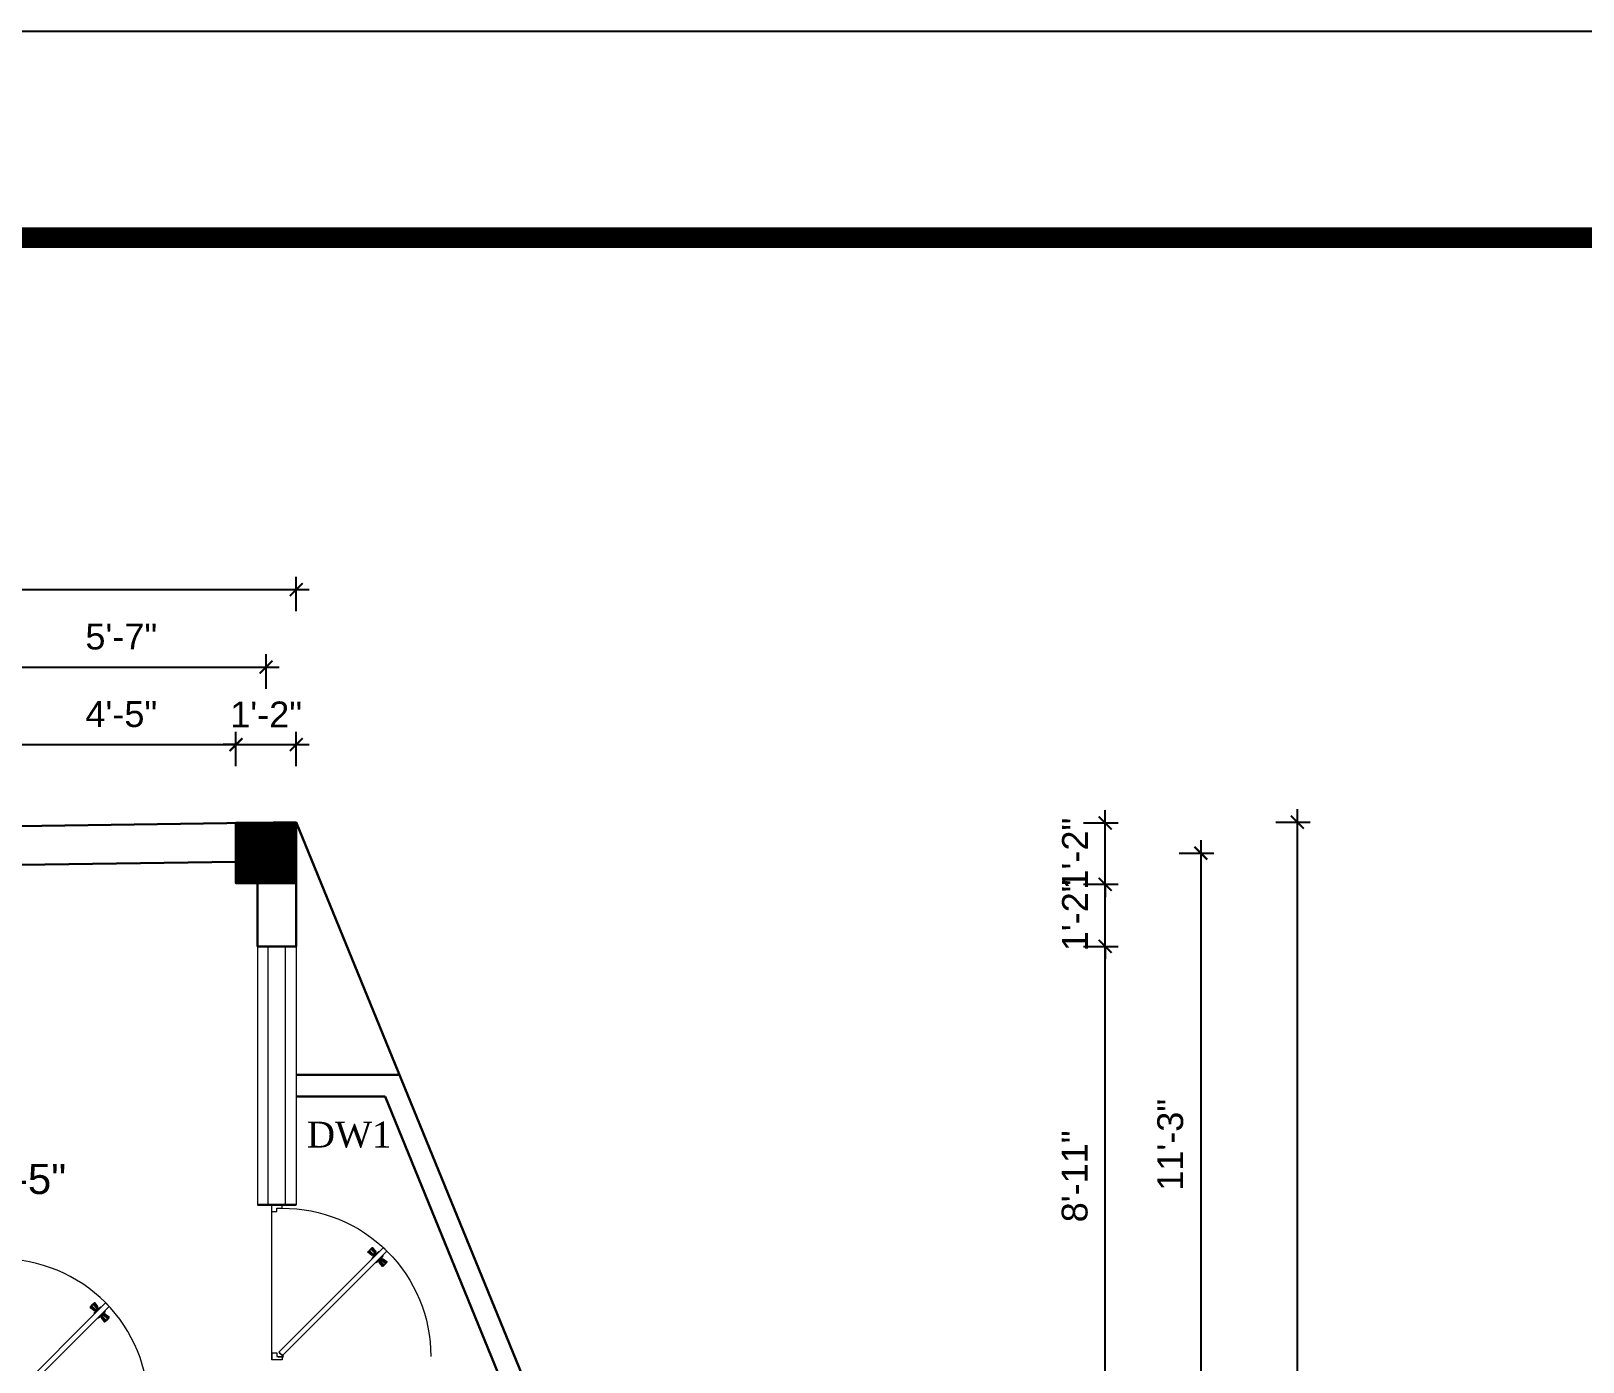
# Model space of a CAD drawing. Header units: inches. Extents: x -4737 to 13205, y 2479 to 13285.
# Drawn here: x 3616.5 to 3976.8, y 11009.8 to 11318.8 of the extents above; entities that cross this region are included whole.
import ezdxf

# ---------------------------------------------------------------- set-up
doc = ezdxf.new("R2010")
doc.units = ezdxf.units.IN
doc.header["$MEASUREMENT"] = 0
for name, color, linetype, lineweight in [('hatch-.09', 8, 'Continuous', 9), ('ns_DIMS', 1, 'Continuous', 0), ('ns_TEXT', 7, 'Continuous', 13), ('PUERTAS', 7, 'Continuous', 9), ('Text', 7, 'Continuous', 13), ('WALL', 12, 'Continuous', 30), ('wall2', 1, 'Continuous', 15), ('windoow', 4, 'Continuous', 5)]:
    doc.layers.add(name, color=color, linetype=linetype, lineweight=lineweight)
doc.styles.add('arial 1000', font='arial.ttf')
doc.styles.get("Standard").update_dxf_attribs({"font": 'arial.ttf'})
doc.dimstyles.new("1-8'", dxfattribs={"dimtxt": 6, "dimasz": 3, "dimexe": 3, "dimexo": 6, "dimgap": 4, "dimtad": 1, "dimdec": 0, "dimzin": 0, "dimdsep": 46, "dimlunit": 4, "dimtxsty": 'arial 1000', "dimblk": 'ARCHTICK', "dimcen": 8, "dimdle": 3, "dimclrt": 7, "dimazin": 0, "dimtfac": 1, "dimtdec": 0, "dimtix": 1, "dimtmove": 2, "dimatfit": 3, "dimfxl": 5, "dimfxlon": 1, "dimarcsym": 0})

# ---------------------------------------------------------------- blocks, each defined once
blk = doc.blocks.new('3ft')
at = {"layer": 'PUERTAS', "color": 2}
for p, q in [((1.01, 2.52), (25.23, 26.74)), ((26.05, 25.92), (1.77, 1.64)), ((21.99, 26.11), (21.98, 26.13)), ((26.05, 25.92), (25.23, 26.74)), ((25.42, 22.68), (25.43, 22.67)), ((0, 2.4), (0, 0)), ((0.72, 2.4), (0, 2.4)), ((1.6, 0), (0, 0)), ((0.72, 1.52), (0.72, 2.44)), ((0.8, 1.52), (0.72, 1.52)), ((0.8, 1.52), (0.8, 2.41)), ((0.8, 1.2), (0.8, 1.52)), ((1.6, 1.2), (0.8, 1.2)), ((1.57, 1.84), (0.94, 2.47)), ((1.63, 1.89), (0.97, 2.55)), ((1.63, 1.89), (1.57, 1.84)), ((1.77, 1.64), (1.57, 1.84)), ((1.6, 0), (1.6, 1.2)), ((34.4, 0), (34.4, 1.2)), ((34.4, 1.2), (35.2, 1.2)), ((34.4, 0), (36, 0)), ((35.2, 1.2), (35.2, 2.4)), ((35.2, 2.4), (36, 2.4)), ((36, 0), (36, 2.4))]:
    blk.add_line(p, q, dxfattribs=at)
at = {"layer": 'PUERTAS', "color": 8}
for p, q in [((22.57, 24.94), (21.65, 25.68)), ((22.63, 24.99), (21.69, 25.75)), ((22.74, 25.1), (21.84, 25.9)), ((22.13, 26.28), (21.98, 26.13)), ((22.88, 25.24), (22.01, 26.06)), ((22.13, 26.28), (22.27, 26.42)), ((22.29, 26.41), (22.27, 26.42)), ((23.16, 25.52), (22.34, 26.39)), ((23.3, 25.66), (22.5, 26.56)), ((23.41, 25.77), (22.65, 26.71)), ((23.46, 25.83), (22.72, 26.75)), ((23.11, 25.12), (22.99, 25.23)), ((23.28, 25.3), (23.17, 25.41)), ((23.36, 25.37), (23.25, 25.49)), ((23.41, 25.43), (23.3, 25.54)), ((23.44, 25.45), (23.33, 25.56)), ((23.64, 25.27), (23.41, 25.22)), ((23.87, 25.49), (23.49, 25.3)), ((24.08, 25.71), (23.57, 25.38)), ((22.69, 24.32), (23.02, 24.83)), ((22.95, 24.96), (22.84, 25.07)), ((22.98, 24.99), (22.86, 25.1)), ((23.03, 25.04), (22.91, 25.15)), ((22.91, 24.53), (23.1, 24.91)), ((23.13, 24.76), (23.18, 24.99)), ((23.31, 24.94), (23.28, 25.08)), ((23.46, 25.09), (23.32, 25.13)), ((23.63, 23.38), (24.14, 23.72)), ((23.84, 23.6), (24.22, 23.79)), ((24.07, 23.82), (24.3, 23.88)), ((24.25, 24), (24.39, 23.97)), ((24.25, 23.26), (24.99, 22.34)), ((24.27, 23.64), (24.38, 23.53)), ((24.3, 23.67), (24.41, 23.56)), ((24.3, 23.32), (25.06, 22.38)), ((24.35, 23.72), (24.46, 23.61)), ((24.4, 24.15), (24.43, 24.01)), ((24.41, 23.43), (25.2, 22.53)), ((24.43, 23.8), (24.54, 23.69)), ((24.58, 24.33), (24.52, 24.1)), ((24.55, 23.57), (25.37, 22.7)), ((24.6, 23.97), (24.72, 23.86)), ((24.8, 24.56), (24.61, 24.18)), ((25.02, 24.77), (24.68, 24.26)), ((24.68, 24.05), (24.79, 23.94)), ((24.73, 24.1), (24.85, 23.99)), ((24.76, 24.13), (24.87, 24.02)), ((24.83, 23.85), (25.7, 23.03)), ((24.97, 23.99), (25.87, 23.2)), ((25.08, 24.1), (26.02, 23.34)), ((25.14, 24.15), (26.06, 23.41)), ((25.58, 22.82), (25.43, 22.67)), ((25.58, 22.82), (25.73, 22.97)), ((25.72, 22.98), (25.73, 22.97)), ((0, 0), (36, 0))]:
    blk.add_line(p, q, dxfattribs=at)
at = {"layer": 'PUERTAS', "color": 1}
for p, q in [((21.67, 25.73), (22.17, 26.23)), ((22.49, 24.95), (21.67, 25.61)), ((21.7, 25.82), (22.14, 26.26)), ((21.73, 25.79), (21.7, 25.82)), ((22.58, 26.7), (22.14, 26.26)), ((22.67, 26.73), (22.17, 26.23)), ((22.61, 26.67), (22.58, 26.7)), ((22.6, 24.96), (23.02, 25.38)), ((23.45, 25.91), (22.79, 26.73)), ((22.82, 25.06), (23.08, 25.32)), ((23.44, 25.81), (23.02, 25.38)), ((23.34, 25.58), (23.08, 25.32)), ((23.46, 25.47), (23.19, 25.21)), ((23.33, 25.7), (23.34, 25.69)), ((23.45, 25.46), (23.33, 25.57)), ((23.57, 25.47), (23.57, 25.47)), ((24.15, 25.79), (23.68, 25.48)), ((23.68, 25.48), (23.68, 25.48)), ((24.27, 25.78), (24.26, 25.79)), ((22.61, 24.25), (22.92, 24.72)), ((22.62, 24.13), (22.61, 24.14)), ((22.7, 25.07), (22.71, 25.06)), ((22.94, 24.95), (22.83, 25.07)), ((22.92, 24.72), (22.92, 24.72)), ((22.93, 24.94), (23.19, 25.21)), ((22.93, 24.84), (22.93, 24.83)), ((23.44, 23.31), (23.45, 23.3)), ((23.56, 23.3), (24.03, 23.61)), ((24.03, 23.61), (24.03, 23.62)), ((24.14, 23.62), (24.14, 23.62)), ((24.25, 23.62), (24.51, 23.89)), ((24.26, 23.29), (24.69, 23.71)), ((24.26, 23.63), (24.37, 23.52)), ((24.26, 23.18), (24.92, 22.37)), ((24.37, 23.52), (24.63, 23.77)), ((24.37, 23.4), (24.37, 23.4)), ((24.78, 24.15), (24.51, 23.89)), ((24.89, 24.03), (24.63, 23.77)), ((25.11, 24.14), (24.69, 23.71)), ((24.77, 24.14), (24.88, 24.03)), ((24.79, 24.38), (24.78, 24.37)), ((24.78, 24.26), (24.78, 24.26)), ((25.1, 24.84), (24.79, 24.38)), ((25, 24.03), (25, 24.03)), ((25.04, 22.36), (25.54, 22.86)), ((25.09, 24.96), (25.1, 24.95)), ((25.1, 22.42), (25.13, 22.39)), ((25.13, 22.39), (25.57, 22.83)), ((25.22, 24.14), (26.03, 23.48)), ((26.04, 23.37), (25.54, 22.86)), ((26.01, 23.27), (25.57, 22.83)), ((25.98, 23.3), (26.01, 23.27))]:
    blk.add_line(p, q, dxfattribs=at)
at = {"layer": 'PUERTAS', "color": 2}
for radius in [0.155, 0.0752]:
    blk.add_circle((0.82, 2.56), radius, dxfattribs=at)
at = {"layer": 'PUERTAS', "color": 8}
blk.add_arc((0.82, 2.56), 34.38, 359.7285, 90.0333, dxfattribs=at)
at = {"layer": 'PUERTAS', "color": 1}
for centre, start, end in [((22.73, 26.68), 38.9236, 135), ((23.28, 25.63), 315, 45), ((23.39, 25.86), 315, 38.9236), ((23.51, 25.41), 50.2572, 135), ((23.62, 25.53), 230.2572, 315), ((24.2, 25.73), 45, 135), ((22.54, 25.01), 231.0764, 315), ((22.67, 24.2), 135, 225), ((22.77, 25.12), 225, 315), ((22.99, 24.89), 135, 219.7428), ((22.87, 24.78), 315, 39.7428), ((23.51, 23.36), 225, 315), ((24.09, 23.56), 50.2572, 135), ((24.2, 23.68), 230.2572, 315), ((24.32, 23.23), 135, 218.9236), ((24.42, 23.46), 135, 225), ((24.84, 24.31), 135, 219.7428), ((24.72, 24.21), 315, 39.7428), ((24.94, 23.98), 45, 135), ((24.98, 22.42), 218.9236, 315), ((25.04, 24.89), 315, 45), ((25.17, 24.08), 51.0764, 135), ((25.98, 23.42), 315, 51.0764)]:
    blk.add_arc(centre, 0.08, start, end, dxfattribs=at)
blk = doc.blocks.new('*U36')
at = {"color": 3}
blk.add_blockref('3ft', (0, 0), dxfattribs=at)
blk = doc.blocks.new('_ArchTick')
at = {"color": 0, "const_width": 0.15}
blk.add_lwpolyline([(-0.5, -0.5), (0.5, 0.5)], dxfattribs=at)
blk = doc.blocks.new('*D397')
at = {"layer": 'Defpoints', "color": 0, "transparency": 16777216}
for p in [(3678.06, 11106.28), (3865.87, 11106.28), (3733.51, 10999.48)]:
    blk.add_point(p, dxfattribs=at)
at = {"layer": 'ns_DIMS', "color": 0, "lineweight": -2, "transparency": 16777216}
for p, q in [((3865.87, 10996.48), (3865.87, 11109.28)), ((3860.87, 11106.28), (3868.87, 11106.28)), ((3860.87, 10999.48), (3868.87, 10999.48))]:
    blk.add_line(p, q, dxfattribs=at)
at = {"layer": 'ns_DIMS', "color": 0, "lineweight": -2, "transparency": 16777216, "xscale": 3, "yscale": 3, "zscale": 3}
for p, rotation in [((3865.87, 11106.28), 90), ((3865.87, 10999.48), 270)]:
    blk.add_blockref('_ArchTick', p, dxfattribs=dict(at, rotation=rotation))
at = {"layer": 'ns_DIMS', "color": 7, "transparency": 16777216, "insert": (3858.81, 11052.88), "char_height": 6, "attachment_point": 5, "rotation": 90, "style": 'arial 1000'}
blk.add_mtext('8\'-11"', dxfattribs=at)
blk = doc.blocks.new('*D398')
at = {"layer": 'Defpoints', "color": 0, "transparency": 16777216}
for p in [(3678.06, 11120.7), (3865.87, 11120.7), (3678.06, 11106.28)]:
    blk.add_point(p, dxfattribs=at)
at = {"layer": 'ns_DIMS', "color": 0, "lineweight": -2, "transparency": 16777216}
for p, q in [((3865.87, 11120.7), (3865.87, 11123.7)), ((3860.87, 11120.7), (3868.87, 11120.7)), ((3865.87, 11106.28), (3865.87, 11120.7)), ((3860.87, 11106.28), (3868.87, 11106.28)), ((3865.87, 11106.28), (3865.87, 11103.28))]:
    blk.add_line(p, q, dxfattribs=at)
at = {"layer": 'ns_DIMS', "color": 0, "lineweight": -2, "transparency": 16777216, "xscale": 3, "yscale": 3, "zscale": 3}
for p, rotation in [((3865.87, 11120.7), 270), ((3865.87, 11106.28), 90)]:
    blk.add_blockref('_ArchTick', p, dxfattribs=dict(at, rotation=rotation))
at = {"layer": 'ns_DIMS', "color": 7, "transparency": 16777216, "insert": (3858.86, 11113.49), "char_height": 6, "attachment_point": 5, "rotation": 90, "style": 'arial 1000'}
blk.add_mtext('1\'-2"', dxfattribs=at)
blk = doc.blocks.new('*D419')
at = {"layer": 'Defpoints', "color": 0, "transparency": 16777216}
for p in [(3678.06, 11134.93), (3865.87, 11134.93), (3678.06, 11120.7)]:
    blk.add_point(p, dxfattribs=at)
at = {"layer": 'ns_DIMS', "color": 0, "lineweight": -2, "transparency": 16777216}
for p, q in [((3865.87, 11134.93), (3865.87, 11137.93)), ((3860.87, 11134.93), (3868.87, 11134.93)), ((3865.87, 11120.7), (3865.87, 11134.93)), ((3860.87, 11120.7), (3868.87, 11120.7)), ((3865.87, 11120.7), (3865.87, 11117.7))]:
    blk.add_line(p, q, dxfattribs=at)
at = {"layer": 'ns_DIMS', "color": 0, "lineweight": -2, "transparency": 16777216, "xscale": 3, "yscale": 3, "zscale": 3}
for p, rotation in [((3865.87, 11134.93), 270), ((3865.87, 11120.7), 90)]:
    blk.add_blockref('_ArchTick', p, dxfattribs=dict(at, rotation=rotation))
at = {"layer": 'ns_DIMS', "color": 7, "transparency": 16777216, "insert": (3858.86, 11127.81), "char_height": 6, "attachment_point": 5, "rotation": 90, "style": 'arial 1000'}
blk.add_mtext('1\'-2"', dxfattribs=at)
blk = doc.blocks.new('*D420')
at = {"layer": 'Defpoints', "color": 0, "transparency": 16777216}
for p in [(3678.06, 11127.93), (3733.51, 10992.48), (3888.07, 10992.48)]:
    blk.add_point(p, dxfattribs=at)
at = {"layer": 'ns_DIMS', "color": 0, "lineweight": -2, "transparency": 16777216}
for p, q in [((3888.07, 11130.93), (3888.07, 10989.48)), ((3883.07, 11127.93), (3891.07, 11127.93)), ((3883.07, 10992.48), (3891.07, 10992.48))]:
    blk.add_line(p, q, dxfattribs=at)
at = {"layer": 'ns_DIMS', "color": 0, "lineweight": -2, "transparency": 16777216, "xscale": 3, "yscale": 3, "zscale": 3}
for p, rotation in [((3888.07, 11127.93), 90), ((3888.07, 10992.48), 270)]:
    blk.add_blockref('_ArchTick', p, dxfattribs=dict(at, rotation=rotation))
at = {"layer": 'ns_DIMS', "color": 7, "transparency": 16777216, "insert": (3881.01, 11060.2), "char_height": 6, "attachment_point": 5, "rotation": 90, "style": 'arial 1000'}
blk.add_mtext('11\'-3"', dxfattribs=at)
blk = doc.blocks.new('*D246')
at = {"layer": 'Defpoints', "color": 0, "transparency": 16777216}
for p in [(3678.06, 11135.12), (3910.5, 11135.12), (3786.66, 10726.48)]:
    blk.add_point(p, dxfattribs=at)
at = {"layer": 'ns_DIMS', "color": 0, "lineweight": -2, "transparency": 16777216}
for p, q in [((3910.5, 10723.48), (3910.5, 11138.12)), ((3905.5, 11135.12), (3913.5, 11135.12)), ((3905.5, 10726.48), (3913.5, 10726.48))]:
    blk.add_line(p, q, dxfattribs=at)
at = {"layer": 'ns_DIMS', "color": 0, "lineweight": -2, "transparency": 16777216, "xscale": 3, "yscale": 3, "zscale": 3}
for p, rotation in [((3910.5, 11135.12), 90), ((3910.5, 10726.48), 270)]:
    blk.add_blockref('_ArchTick', p, dxfattribs=dict(at, rotation=rotation))
at = {"layer": 'ns_DIMS', "color": 7, "transparency": 16777216, "insert": (3903.43, 10930.8), "char_height": 6, "attachment_point": 5, "rotation": 90, "style": 'arial 1000'}
blk.add_mtext('34\'-1"', dxfattribs=at)
blk = doc.blocks.new('*D249')
at = {"layer": 'Defpoints', "color": 0, "transparency": 16777216}
for p in [(3678.06, 11189.12), (3678.06, 11135.12), (3455.92, 11131.98)]:
    blk.add_point(p, dxfattribs=at)
at = {"layer": 'ns_DIMS', "color": 0, "lineweight": -2, "transparency": 16777216}
for p, q in [((3455.92, 11184.12), (3455.92, 11192.12)), ((3678.06, 11184.12), (3678.06, 11192.12)), ((3452.92, 11189.12), (3681.06, 11189.12))]:
    blk.add_line(p, q, dxfattribs=at)
at = {"layer": 'ns_DIMS', "color": 0, "lineweight": -2, "transparency": 16777216, "xscale": 3, "yscale": 3, "zscale": 3, "rotation": 180}
blk.add_blockref('_ArchTick', (3455.92, 11189.12), dxfattribs=at)
at = {"layer": 'ns_DIMS', "color": 0, "lineweight": -2, "transparency": 16777216, "xscale": 3, "yscale": 3, "zscale": 3}
blk.add_blockref('_ArchTick', (3678.06, 11189.12), dxfattribs=at)
at = {"layer": 'ns_DIMS', "color": 7, "transparency": 16777216, "insert": (3566.99, 11196.19), "char_height": 6, "attachment_point": 5, "style": 'arial 1000'}
blk.add_mtext('18\'-6"', dxfattribs=at)
blk = doc.blocks.new('*D252')
at = {"layer": 'Defpoints', "color": 0, "transparency": 16777216}
for p in [(3664.06, 11153.12), (3664.06, 11135.12), (3610.8, 11133.98)]:
    blk.add_point(p, dxfattribs=at)
at = {"layer": 'ns_DIMS', "color": 0, "lineweight": -2, "transparency": 16777216}
for p, q in [((3610.8, 11148.12), (3610.8, 11156.12)), ((3664.06, 11148.12), (3664.06, 11156.12)), ((3607.8, 11153.12), (3667.06, 11153.12))]:
    blk.add_line(p, q, dxfattribs=at)
at = {"layer": 'ns_DIMS', "color": 0, "lineweight": -2, "transparency": 16777216, "xscale": 3, "yscale": 3, "zscale": 3, "rotation": 180}
blk.add_blockref('_ArchTick', (3610.8, 11153.12), dxfattribs=at)
at = {"layer": 'ns_DIMS', "color": 0, "lineweight": -2, "transparency": 16777216, "xscale": 3, "yscale": 3, "zscale": 3}
blk.add_blockref('_ArchTick', (3664.06, 11153.12), dxfattribs=at)
at = {"layer": 'ns_DIMS', "color": 7, "transparency": 16777216, "insert": (3637.43, 11160.18), "char_height": 6, "attachment_point": 5, "style": 'arial 1000'}
blk.add_mtext('4\'-5"', dxfattribs=at)
blk = doc.blocks.new('*D253')
at = {"layer": 'Defpoints', "color": 0, "transparency": 16777216}
for p in [(3678.06, 11153.12), (3664.06, 11134.93), (3678.06, 11135.12)]:
    blk.add_point(p, dxfattribs=at)
at = {"layer": 'ns_DIMS', "color": 0, "lineweight": -2, "transparency": 16777216}
for p, q in [((3664.06, 11148.12), (3664.06, 11156.12)), ((3678.06, 11148.12), (3678.06, 11156.12)), ((3664.06, 11153.12), (3661.06, 11153.12)), ((3664.06, 11153.12), (3678.06, 11153.12)), ((3678.06, 11153.12), (3681.06, 11153.12))]:
    blk.add_line(p, q, dxfattribs=at)
at = {"layer": 'ns_DIMS', "color": 0, "lineweight": -2, "transparency": 16777216, "xscale": 3, "yscale": 3, "zscale": 3}
blk.add_blockref('_ArchTick', (3664.06, 11153.12), dxfattribs=at)
at = {"layer": 'ns_DIMS', "color": 0, "lineweight": -2, "transparency": 16777216, "xscale": 3, "yscale": 3, "zscale": 3, "rotation": 180}
blk.add_blockref('_ArchTick', (3678.06, 11153.12), dxfattribs=at)
at = {"layer": 'ns_DIMS', "color": 7, "transparency": 16777216, "insert": (3671.06, 11160.14), "char_height": 6, "attachment_point": 5, "style": 'arial 1000'}
blk.add_mtext('1\'-2"', dxfattribs=at)
blk = doc.blocks.new('*D254')
at = {"layer": 'Defpoints', "color": 0, "transparency": 16777216}
for p in [(3671.06, 11171.12), (3671.06, 11135.12), (3603.8, 11133.98)]:
    blk.add_point(p, dxfattribs=at)
at = {"layer": 'ns_DIMS', "color": 0, "lineweight": -2, "transparency": 16777216}
for p, q in [((3603.8, 11166.12), (3603.8, 11174.12)), ((3671.06, 11166.12), (3671.06, 11174.12)), ((3600.8, 11171.12), (3674.06, 11171.12))]:
    blk.add_line(p, q, dxfattribs=at)
at = {"layer": 'ns_DIMS', "color": 0, "lineweight": -2, "transparency": 16777216, "xscale": 3, "yscale": 3, "zscale": 3, "rotation": 180}
blk.add_blockref('_ArchTick', (3603.8, 11171.12), dxfattribs=at)
at = {"layer": 'ns_DIMS', "color": 0, "lineweight": -2, "transparency": 16777216, "xscale": 3, "yscale": 3, "zscale": 3}
blk.add_blockref('_ArchTick', (3671.06, 11171.12), dxfattribs=at)
at = {"layer": 'ns_DIMS', "color": 7, "transparency": 16777216, "insert": (3637.43, 11178.18), "char_height": 6, "attachment_point": 5, "style": 'arial 1000'}
blk.add_mtext('5\'-7"', dxfattribs=at)

msp = doc.modelspace()

# ---------------------------------------------------------------- hatches: boundary and pattern name
at = {"layer": 'hatch-.09'}
h = msp.add_hatch(dxfattribs=at)
h.set_pattern_fill('ANSI31', color=256)
h.set_pattern_definition([(45, (-11768.32959, 10844.78754), (-0.0883883476, 0.0883883476), [])])
h.paths.add_polyline_path([(3678.06, 11134.93), (3664.06, 11134.93), (3664.06, 11120.93), (3678.06, 11120.93)])

# ---------------------------------------------------------------- linework, layer by layer
msp.add_lwpolyline([(2536.9, 9073.79), (2536.9, 11318.83), (5711.7, 11318.83), (5711.7, 9073.79)], close=True)
at = {"const_width": 4.8}
msp.add_lwpolyline([(5663.7, 9121.79), (5663.7, 11270.83), (2680.9, 11270.83), (2680.9, 9121.79)], close=True, dxfattribs=at)
at = {"layer": 'WALL'}
for p, q in [((3678.06, 11135.12), (3455.92, 11131.98)), ((3678.06, 11135.12), (3678.06, 11106.28)), ((3678.06, 11135.12), (3733.11, 11000.48)), ((3664.06, 11125.93), (3608.55, 11125.14)), ((3669.06, 11121.12), (3669.06, 11106.28)), ((3669.06, 11106.28), (3678.06, 11106.28)), ((3702.06, 11076.42), (3678.06, 11076.42)), ((3698.7, 11071.42), (3678.06, 11071.42)), ((3698.7, 11071.42), (3727.7, 11000.48)), ((3669.06, 11046.28), (3678.06, 11046.28))]:
    msp.add_line(p, q, dxfattribs=at)
msp.add_lwpolyline([(3664.06, 11134.93), (3678.06, 11134.93), (3678.06, 11120.93), (3664.06, 11120.93)], close=True, dxfattribs=at)
at = {"layer": 'wall2'}
for p, q in [((3669.06, 11106.28), (3669.06, 11046.28)), ((3678.06, 11106.28), (3678.06, 11046.28))]:
    msp.add_line(p, q, dxfattribs=at)
at = {"layer": 'windoow'}
for p, q in [((3671.56, 11046.28), (3671.56, 11106.28)), ((3675.56, 11046.28), (3675.56, 11106.28))]:
    msp.add_line(p, q, dxfattribs=at)

# ---------------------------------------------------------------- block references
at = {"layer": 'WALL', "xscale": -1, "rotation": 270}
msp.add_blockref('*U36', (3672.36, 11010.28), dxfattribs=at)
at = {"layer": 'WALL'}
msp.add_blockref('*U36', (3608.55, 10996.75), dxfattribs=at)

# ---------------------------------------------------------------- texts
at = {"layer": 'ns_TEXT', "insert": (3678.63, 11065.57), "char_height": 6, "attachment_point": 1}
msp.add_mtext_dynamic_manual_height_columns('\\pi1.89167;{\\fTimes New Roman|b0|i0|c0|p18;DW1}', width=21.7401, gutter_width=72, heights=[4.46], dxfattribs=at)
at = {"layer": 'Text', "insert": (3597.29, 11055.78), "char_height": 7, "width": 440.957, "attachment_point": 2}
msp.add_mtext('16\'-9"x10\'-5"', dxfattribs=at)

# ---------------------------------------------------------------- dimensions: what is measured, and where the dimension line sits
at = {"layer": 'ns_DIMS'}
for base, p1, p2, picture, middle in [((3678.06, 11189.12), (3455.92, 11131.98), (3678.06, 11135.12), '*D249', (3566.99, 11196.19)), ((3671.06, 11171.12), (3603.8, 11133.98), (3671.06, 11135.12), '*D254', (3637.43, 11178.18)), ((3664.06, 11153.12), (3610.8, 11133.98), (3664.06, 11135.12), '*D252', (3637.43, 11160.18)), ((3678.06, 11153.12), (3664.06, 11134.93), (3678.06, 11135.12), '*D253', (3671.06, 11160.14))]:
    dim = msp.add_linear_dim(base=base, p1=p1, p2=p2, dimstyle="1-8'", dxfattribs=at)
    dim.commit()
    dim.dimension.update_dxf_attribs({"geometry": picture, "text_midpoint": middle})
for base, p1, p2, picture, middle in [((3910.5, 11135.12), (3786.66, 10726.48), (3678.06, 11135.12), '*D246', (3903.43, 10930.8)), ((3865.87, 11134.93), (3678.06, 11120.7), (3678.06, 11134.93), '*D419', (3858.86, 11127.81)), ((3888.07, 10992.48), (3678.06, 11127.93), (3733.51, 10992.48), '*D420', (3881.01, 11060.2)), ((3865.87, 11120.7), (3678.06, 11106.28), (3678.06, 11120.7), '*D398', (3858.86, 11113.49)), ((3865.87, 11106.28), (3733.51, 10999.48), (3678.06, 11106.28), '*D397', (3858.81, 11052.88))]:
    dim = msp.add_linear_dim(base=base, p1=p1, p2=p2, angle=90, dimstyle="1-8'", dxfattribs=at)
    dim.commit()
    dim.dimension.update_dxf_attribs({"geometry": picture, "text_midpoint": middle})

doc.saveas('drawing.dxf')
